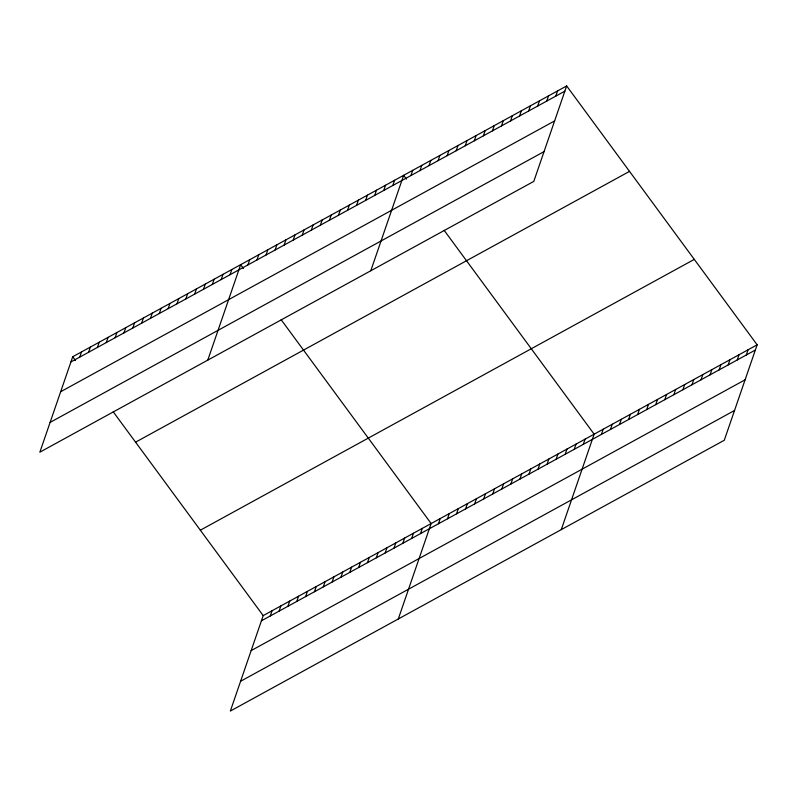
<?xml version="1.0" encoding="UTF-8"?>
<svg xmlns="http://www.w3.org/2000/svg" width="797" height="797" viewBox="0 0 797 797"><rect width="100%" height="100%" fill="white"/><g stroke="black" fill="none" stroke-linecap="round" stroke-linejoin="round"><path stroke-width="1.2" d="M566.657 85.946L72.716 356.747L39.85 452.188L533.801 181.387L566.657 85.946L757.15 344.812L724.284 440.253L230.343 711.054L263.199 615.613L757.15 344.812M79.76 357.106L81.553 351.905M88.597 352.264L90.39 347.054M97.433 347.422L99.226 342.212M106.28 342.571L108.073 337.36M115.117 337.729L116.91 332.518M123.953 332.877L125.747 327.677M132.79 328.035L134.583 322.825M141.627 323.193L143.42 317.983M150.474 318.342L152.267 313.131M159.31 313.5L161.104 308.29M168.147 308.648L169.94 303.448M176.984 303.806L178.777 298.596M185.831 298.955L187.624 293.754M194.667 294.113L196.46 288.903M203.504 289.271L205.297 284.061M212.341 284.419L214.134 279.209M221.187 279.578L222.981 274.367M230.024 274.726L231.817 269.525M207.788 360.114L240.654 264.674L243.444 268.469M247.917 264.923L249.71 259.712M256.973 259.952L258.766 254.751M266.029 254.99L267.822 249.78M275.085 250.029L276.878 244.818M284.14 245.058L285.934 239.847M293.196 240.096L294.99 234.886M302.252 235.125L304.046 229.925M311.308 230.164L313.101 224.953M320.364 225.202L322.157 219.992M329.42 220.231L331.213 215.031M338.476 215.27L340.269 210.059M347.532 210.308L349.325 205.098M356.588 205.337L358.381 200.137M365.644 200.376L367.437 195.165M374.7 195.414L376.493 190.204M383.755 190.443L385.549 185.243M392.811 185.482L394.605 180.271M370.794 270.751L403.661 175.31L406.45 179.106M410.923 175.549L412.716 170.349M419.979 170.588L421.772 165.377M270.253 615.981L272.046 610.771M429.035 165.627L430.828 160.416M279.089 611.13L280.883 605.919M438.091 160.655L439.884 155.455M287.926 606.288L289.719 601.077M447.147 155.694L448.93 150.484M296.763 601.436L298.556 596.236M456.193 150.733L457.986 145.522M305.61 596.594L307.403 591.384M465.249 145.761L467.042 140.561M314.446 591.743L316.24 586.542M474.305 140.8L476.098 135.59M323.283 586.901L325.076 581.69M483.361 135.839L485.154 130.628M332.12 582.059L333.913 576.849M492.416 130.867L494.21 125.667M340.967 577.207L342.75 572.007M501.472 125.906L503.266 120.696M349.803 572.366L351.597 567.155M510.528 120.945L512.322 115.734M358.64 567.514L360.433 562.313M519.584 115.973L521.377 110.773M367.477 562.672L369.27 557.462M528.64 111.012L530.433 105.802M376.314 557.83L378.107 552.62M537.696 106.051L539.489 100.84M385.16 552.979L386.953 547.768M546.752 101.08L548.545 95.879M393.997 548.137L395.79 542.926M555.808 96.118L557.601 90.908M402.834 543.285L404.627 538.085M411.67 538.443L413.464 533.233M420.517 533.591L422.31 528.391M398.281 618.98L431.147 523.539L281.162 319.727M438.41 523.788L440.203 518.578M447.466 518.817L449.259 513.617M456.522 513.856L458.315 508.645M465.578 508.894L467.371 503.684M474.633 503.923L476.427 498.723M483.689 498.962L485.483 493.751M492.745 494.001L494.538 488.79M501.801 489.029L503.594 483.829M510.857 484.068L512.65 478.858M519.913 479.107L521.706 473.896M528.969 474.135L530.762 468.935M538.025 469.174L539.818 463.964M547.081 464.213L548.874 459.002M556.137 459.241L557.92 454.041M565.183 454.28L566.976 449.07M574.238 449.319L576.032 444.108M583.294 444.347L585.088 439.147M561.287 529.616L594.144 434.176L444.168 230.363M601.406 434.425L603.199 429.214M610.462 429.453L612.255 424.253M619.518 424.492L621.311 419.282M628.574 419.531L630.367 414.32M637.63 414.56L639.423 409.349M646.686 409.598L648.479 404.388M655.742 404.627L657.535 399.427M664.798 399.666L666.591 394.455M673.854 394.704L675.647 389.494M682.909 389.733L684.703 384.533M691.965 384.772L693.759 379.561M701.021 379.81L702.815 374.6M710.077 374.839L711.87 369.639M719.133 369.878L720.926 364.667M728.189 364.916L729.982 359.706M737.245 359.945L739.038 354.745M746.301 354.984L748.094 349.773M70.923 361.958L564.864 91.157M60.662 391.735L554.612 120.925M50.101 422.41L544.052 151.609M135.57 442.176L629.52 171.375M200.346 530.194L694.287 259.384M261.406 620.823L755.357 350.022M251.155 650.601L745.105 379.8M240.594 681.276L734.545 410.475M72.716 356.747L75.506 360.543M113.224 411.8L263.199 615.613"/></g></svg>
